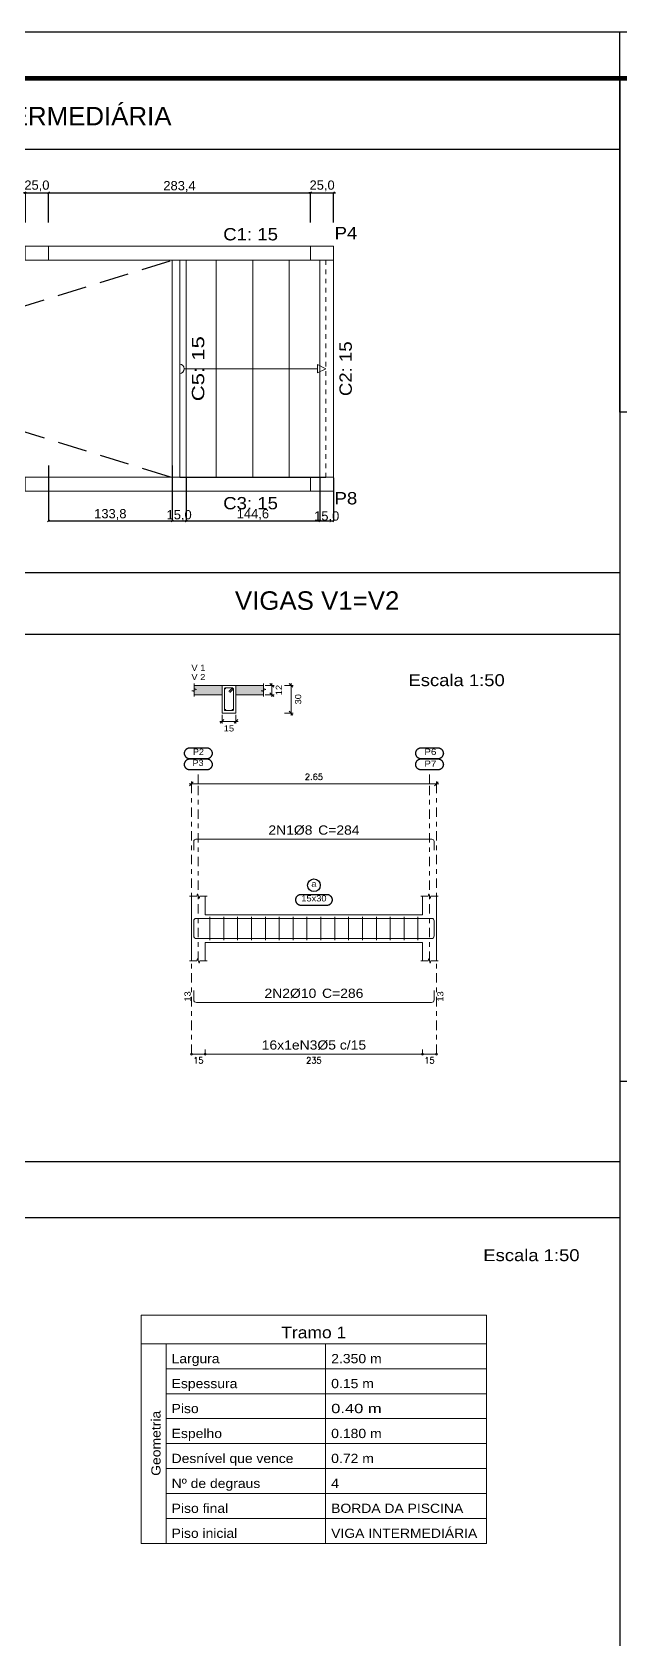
# Model space of a CAD drawing. Header units: centimetres. Extents: x 1386 to 1561, y 365 to 425.
# Drawn here: x 1529.46 to 1542.17, y 389.58 to 424.35 of the extents above; entities that cross this region are included whole.
import ezdxf
from ezdxf.enums import TextEntityAlignment as Align

# ---------------------------------------------------------------- set-up
doc = ezdxf.new("R2010")
doc.units = ezdxf.units.CM
for name, pattern in [('CYPE_PUNTO', [0.075, 0, -0.075]), ('CYPE_RAYAPUNTO', [0.4125, 0.2025, -0.105, 0, -0.105]), ('HIDDEN', [9.525, 6.35, -3.175])]:
    doc.linetypes.add(name, pattern=pattern)
for name, color, linetype, lineweight in [('ARM_LONGITUDINAL_Ø10', 33, 'Continuous', 9), ('ARM_LONGITUDINAL_Ø8', 32, 'Continuous', 9), ('ARM_TRANSVERSAL_Ø5', 120, 'Continuous', 9), ('CORTE_LINHAS_DA_TABELA_DE_DETALHE', 7, 'Continuous', 9), ('DT-Textos', 7, 'Continuous', 5), ('ELE_CONT_NOS', 122, 'Continuous', 9), ('ELE_CONT_VIG_CONCRETO', 2, 'Continuous', 9), ('ELE_COT_COMPRIMENTO_PROJETADO', 122, 'Continuous', 0), ('ELE_COT_COT_EST', 3, 'Continuous', 0), ('ELE_COT_COT_LIN_APOIOS', 2, 'CYPE_RAYAPUNTO', 0), ('ELE_REF_COT_LIN_AUX_COTA', 2, 'CYPE_RAYAPUNTO', 9), ('ESC_CONTORNO_DA_ESCADA', 3, 'Continuous', 0), ('ESC_DEGRAU', 2, 'Continuous', 0), ('ESC_LINHA_CENTRAL', 9, 'Continuous', 0), ('ESC_LINHAS_DA_TABELA', 6, 'Continuous', 0), ('MUR_CARAS_HORMIGON', 5, 'Continuous', 9), ('PILAR_BETAO', 2, 'Continuous', 9), ('SEC_CONT_LAJES_CORTE', 8, 'Continuous', 9), ('SEC_CONT_VIG_CONCRETO_CORTE', 2, 'Continuous', 9), ('SEC_COTAS_SEC_DIM_VIGA', 122, 'Continuous', 0)]:
    doc.layers.add(name, color=color, linetype=linetype, lineweight=lineweight)
for name, color, linetype in [('ARQ-FOLHA', 7, 'Continuous'), ('COTA CYPE', 31, 'Continuous'), ('LINHAS GERAIS.', 7, 'Continuous'), ('PDF_Text', 7, 'Continuous')]:
    doc.layers.add(name, color=color, linetype=linetype)
doc.styles.add('CYPETXT', font='romans__.ttf', dxfattribs={"height": 0.2})
doc.styles.add('PDF Arial', font='arial.ttf')
doc.styles.get("Standard").update_dxf_attribs({"font": 'arial.ttf'})
doc.dimstyles.new('Copy of 1-50', dxfattribs={"dimscale": 0.05, "dimtxt": 4, "dimasz": 0.8, "dimexe": 0.1, "dimexo": 0.2, "dimgap": 0.3, "dimtad": 1, "dimdec": 1, "dimlfac": 50, "dimzin": 1, "dimtxsty": 'Standard', "dimblk": 'OBLIQUE', "dimcen": 10, "dimdle": 0.1, "dimclrd": 7, "dimclre": 8, "dimclrt": 256, "dimadec": 0, "dimazin": 2, "dimtfac": 1, "dimtdec": 1, "dimtmove": 2, "dimatfit": 0, "dimldrblk": 'OBLIQUE', "dimfxl": 0, "dimlwd": -1, "dimlwe": -1, "dimarcsym": 0})

# ---------------------------------------------------------------- blocks, each defined once
blk = doc.blocks.new('FOLHA A1')
at = {"layer": 'ARQ-FOLHA'}
for p, q in [((841, 0), (0, 0)), ((656, -10), (656, 0))]:
    blk.add_line(p, q, dxfattribs=at)
at = {"layer": 'ARQ-FOLHA', "const_width": 1}
blk.add_lwpolyline([(25, -10), (25, -584), (831, -584), (831, -10), (25, -10)], dxfattribs=at)
blk = doc.blocks.new('_OBLIQUE')
at = {"color": 0, "linetype": 'ByBlock'}
blk.add_line((-0.5, -0.5), (0.5, 0.5), dxfattribs=at)
blk = doc.blocks.new('*D166')
at = {"layer": 'COTA CYPE', "color": 7}
for p, q in [((1529.31, 420.871), (1529.27, 420.871)), ((1529.31, 420.871), (1529.81, 420.871)), ((1529.81, 420.871), (1529.85, 420.871))]:
    blk.add_line(p, q, dxfattribs=at)
at = {"layer": 'COTA CYPE', "color": 8}
for p, q in [((1529.31, 420.228), (1529.31, 420.876)), ((1529.81, 420.228), (1529.81, 420.876))]:
    blk.add_line(p, q, dxfattribs=at)
at = {"layer": 'Defpoints', "color": 0}
for p in [(1529.81, 420.871), (1529.31, 420.218), (1529.81, 420.218)]:
    blk.add_point(p, dxfattribs=at)
at = {"layer": 'COTA CYPE', "color": 7, "xscale": 0.04000000000000001, "yscale": 0.04000000000000001, "zscale": 0.04000000000000001}
blk.add_blockref('_OBLIQUE', (1529.31, 420.871), dxfattribs=at)
at = {"layer": 'COTA CYPE', "color": 7, "xscale": 0.04000000000000001, "yscale": 0.04000000000000001, "zscale": 0.04000000000000001, "rotation": 180}
blk.add_blockref('_OBLIQUE', (1529.81, 420.871), dxfattribs=at)
at = {"layer": 'COTA CYPE', "insert": (1529.56, 421.018), "char_height": 0.2, "attachment_point": 5}
blk.add_mtext('25,0', dxfattribs=at)
blk = doc.blocks.new('*D167')
at = {"layer": 'COTA CYPE', "color": 7}
blk.add_line((1529.805, 420.871), (1535.483, 420.871), dxfattribs=at)
at = {"layer": 'COTA CYPE', "color": 8}
for p, q in [((1529.81, 420.228), (1529.81, 420.876)), ((1535.478, 420.228), (1535.478, 420.876))]:
    blk.add_line(p, q, dxfattribs=at)
at = {"layer": 'Defpoints', "color": 0}
for p in [(1535.478, 420.871), (1529.81, 420.218), (1535.478, 420.218)]:
    blk.add_point(p, dxfattribs=at)
at = {"layer": 'COTA CYPE', "color": 7, "xscale": 0.04000000000000001, "yscale": 0.04000000000000001, "zscale": 0.04000000000000001, "rotation": 180}
blk.add_blockref('_OBLIQUE', (1529.81, 420.871), dxfattribs=at)
at = {"layer": 'COTA CYPE', "color": 7, "xscale": 0.04000000000000001, "yscale": 0.04000000000000001, "zscale": 0.04000000000000001}
blk.add_blockref('_OBLIQUE', (1535.478, 420.871), dxfattribs=at)
at = {"layer": 'COTA CYPE', "insert": (1532.644, 421.006), "char_height": 0.2, "attachment_point": 5}
blk.add_mtext('283,4', dxfattribs=at)
blk = doc.blocks.new('*D168')
at = {"layer": 'COTA CYPE', "color": 7}
for p, q in [((1535.478, 420.871), (1535.438, 420.871)), ((1535.478, 420.871), (1535.978, 420.871)), ((1535.978, 420.871), (1536.018, 420.871))]:
    blk.add_line(p, q, dxfattribs=at)
at = {"layer": 'COTA CYPE', "color": 8}
for p, q in [((1535.478, 420.229), (1535.478, 420.876)), ((1535.978, 420.229), (1535.978, 420.876))]:
    blk.add_line(p, q, dxfattribs=at)
at = {"layer": 'Defpoints', "color": 0}
for p in [(1535.978, 420.871), (1535.478, 420.219), (1535.978, 420.219)]:
    blk.add_point(p, dxfattribs=at)
at = {"layer": 'COTA CYPE', "color": 7, "xscale": 0.04000000000000001, "yscale": 0.04000000000000001, "zscale": 0.04000000000000001}
blk.add_blockref('_OBLIQUE', (1535.478, 420.871), dxfattribs=at)
at = {"layer": 'COTA CYPE', "color": 7, "xscale": 0.04000000000000001, "yscale": 0.04000000000000001, "zscale": 0.04000000000000001, "rotation": 180}
blk.add_blockref('_OBLIQUE', (1535.978, 420.871), dxfattribs=at)
at = {"layer": 'COTA CYPE', "insert": (1535.728, 421.018), "char_height": 0.2, "attachment_point": 5}
blk.add_mtext('25,0', dxfattribs=at)
blk = doc.blocks.new('*D172')
at = {"layer": 'COTA CYPE', "color": 8}
for p, q in [((1529.81, 414.972), (1529.81, 413.768)), ((1532.486, 414.972), (1532.486, 413.768))]:
    blk.add_line(p, q, dxfattribs=at)
at = {"layer": 'COTA CYPE', "color": 7}
blk.add_line((1529.805, 413.773), (1532.491, 413.773), dxfattribs=at)
at = {"layer": 'Defpoints', "color": 0}
for p in [(1529.81, 414.982), (1532.486, 414.982), (1532.486, 413.773)]:
    blk.add_point(p, dxfattribs=at)
at = {"layer": 'COTA CYPE', "color": 7, "xscale": 0.04000000000000001, "yscale": 0.04000000000000001, "zscale": 0.04000000000000001, "rotation": 180}
blk.add_blockref('_OBLIQUE', (1529.81, 413.773), dxfattribs=at)
at = {"layer": 'COTA CYPE', "color": 7, "xscale": 0.04000000000000001, "yscale": 0.04000000000000001, "zscale": 0.04000000000000001}
blk.add_blockref('_OBLIQUE', (1532.486, 413.773), dxfattribs=at)
at = {"layer": 'COTA CYPE', "insert": (1531.148, 413.908), "char_height": 0.2, "attachment_point": 5}
blk.add_mtext('133,8', dxfattribs=at)
blk = doc.blocks.new('*D190')
at = {"layer": 'COTA CYPE', "color": 8}
for p, q in [((1532.486, 414.704), (1532.486, 413.768)), ((1532.786, 414.704), (1532.786, 413.768))]:
    blk.add_line(p, q, dxfattribs=at)
at = {"layer": 'COTA CYPE', "color": 7}
blk.add_line((1532.481, 413.773), (1532.791, 413.773), dxfattribs=at)
at = {"layer": 'Defpoints', "color": 0}
for p in [(1532.486, 414.714), (1532.786, 414.714), (1532.786, 413.773)]:
    blk.add_point(p, dxfattribs=at)
at = {"layer": 'COTA CYPE', "color": 7, "xscale": 0.04000000000000001, "yscale": 0.04000000000000001, "zscale": 0.04000000000000001, "rotation": 180}
blk.add_blockref('_OBLIQUE', (1532.486, 413.773), dxfattribs=at)
at = {"layer": 'COTA CYPE', "color": 7, "xscale": 0.04000000000000001, "yscale": 0.04000000000000001, "zscale": 0.04000000000000001}
blk.add_blockref('_OBLIQUE', (1532.786, 413.773), dxfattribs=at)
at = {"layer": 'COTA CYPE', "insert": (1532.636, 413.885), "char_height": 0.2, "attachment_point": 5}
blk.add_mtext('15,0', dxfattribs=at)
blk = doc.blocks.new('*D191')
at = {"layer": 'COTA CYPE', "color": 8}
for p, q in [((1532.786, 414.704), (1532.786, 413.768)), ((1535.677, 414.704), (1535.677, 413.768))]:
    blk.add_line(p, q, dxfattribs=at)
at = {"layer": 'COTA CYPE', "color": 7}
blk.add_line((1532.781, 413.773), (1535.682, 413.773), dxfattribs=at)
at = {"layer": 'Defpoints', "color": 0}
for p in [(1532.786, 414.714), (1535.677, 414.714), (1535.677, 413.773)]:
    blk.add_point(p, dxfattribs=at)
at = {"layer": 'COTA CYPE', "color": 7, "xscale": 0.04000000000000001, "yscale": 0.04000000000000001, "zscale": 0.04000000000000001, "rotation": 180}
blk.add_blockref('_OBLIQUE', (1532.786, 413.773), dxfattribs=at)
at = {"layer": 'COTA CYPE', "color": 7, "xscale": 0.04000000000000001, "yscale": 0.04000000000000001, "zscale": 0.04000000000000001}
blk.add_blockref('_OBLIQUE', (1535.677, 413.773), dxfattribs=at)
at = {"layer": 'COTA CYPE', "insert": (1534.231, 413.908), "char_height": 0.2, "attachment_point": 5}
blk.add_mtext('144,6', dxfattribs=at)
blk = doc.blocks.new('*D192')
at = {"layer": 'COTA CYPE', "color": 8}
for p, q in [((1535.677, 414.704), (1535.677, 413.768)), ((1535.977, 414.704), (1535.977, 413.768))]:
    blk.add_line(p, q, dxfattribs=at)
at = {"layer": 'COTA CYPE', "color": 7}
blk.add_line((1535.672, 413.773), (1535.982, 413.773), dxfattribs=at)
at = {"layer": 'Defpoints', "color": 0}
for p in [(1535.677, 414.714), (1535.977, 414.714), (1535.977, 413.773)]:
    blk.add_point(p, dxfattribs=at)
at = {"layer": 'COTA CYPE', "color": 7, "xscale": 0.04000000000000001, "yscale": 0.04000000000000001, "zscale": 0.04000000000000001, "rotation": 180}
blk.add_blockref('_OBLIQUE', (1535.677, 413.773), dxfattribs=at)
at = {"layer": 'COTA CYPE', "color": 7, "xscale": 0.04000000000000001, "yscale": 0.04000000000000001, "zscale": 0.04000000000000001}
blk.add_blockref('_OBLIQUE', (1535.977, 413.773), dxfattribs=at)
at = {"layer": 'COTA CYPE', "insert": (1535.827, 413.858), "char_height": 0.2, "attachment_point": 5}
blk.add_mtext('15,0', dxfattribs=at)

msp = doc.modelspace()

# ---------------------------------------------------------------- hatches: boundary and pattern name
at = {"layer": 'SEC_CONT_LAJES_CORTE'}
for points in [[(1532.9634, 410.2096), (1533.5634, 410.2096), (1533.5634, 410.0096), (1532.9634, 410.0096)], [(1534.4634, 410.2096), (1533.8634, 410.2096), (1533.8634, 410.0096), (1534.4634, 410.0096)]]:
    msp.add_hatch(color=254, dxfattribs=at).paths.add_polyline_path(points)

# ---------------------------------------------------------------- linework, layer by layer
for p, q in [((1542.167, 423.3468), (1542.167, 365.9468)), ((1479.067, 421.8176), (1542.167, 421.8176)), ((1501.9057, 412.6533), (1542.167, 412.6533)), ((1542.167, 411.3141), (1479.1196, 411.3141)), ((1542.167, 401.6463), (1559.667, 401.6463)), ((1503.5152, 399.9102), (1542.167, 399.9102)), ((1479.1196, 398.6933), (1542.167, 398.6933))]:
    msp.add_line(p, q)
for points in [[(1542.167, 423.3468), (1546.6754, 423.3468), (1546.6754, 416.1264), (1542.167, 416.1264)], [(1533.2303, 408.8603), (1533.2383, 408.86), (1533.2463, 408.8592), (1533.2542, 408.8579), (1533.262, 408.856), (1533.2697, 408.8537), (1533.2772, 408.8508), (1533.2845, 408.8474), (1533.2915, 408.8436), (1533.2982, 408.8392), (1533.3047, 408.8345), (1533.3108, 408.8293), (1533.3166, 408.8237), (1533.322, 408.8178), (1533.3269, 408.8115), (1533.3315, 408.8049), (1533.3356, 408.798), (1533.3392, 408.7908), (1533.3423, 408.7834), (1533.3449, 408.7759), (1533.3471, 408.7681), (1533.3487, 408.7603), (1533.3497, 408.7523), (1533.3503, 408.7443), (1533.3503, 408.7363), (1533.3497, 408.7283), (1533.3487, 408.7203), (1533.3471, 408.7125), (1533.3449, 408.7048), (1533.3423, 408.6972), (1533.3392, 408.6898), (1533.3356, 408.6826), (1533.3315, 408.6757), (1533.3269, 408.6691), (1533.322, 408.6628), (1533.3166, 408.6569), (1533.3108, 408.6513), (1533.3047, 408.6461), (1533.2982, 408.6414), (1533.2915, 408.6371), (1533.2845, 408.6332), (1533.2772, 408.6298), (1533.2697, 408.6269), (1533.262, 408.6246), (1533.2542, 408.6227), (1533.2463, 408.6214), (1533.2383, 408.6206), (1533.2303, 408.6203), (1532.8723, 408.6203), (1532.8643, 408.6206), (1532.8563, 408.6214), (1532.8484, 408.6227), (1532.8406, 408.6246), (1532.833, 408.6269), (1532.8255, 408.6298), (1532.8182, 408.6332), (1532.8112, 408.6371), (1532.8044, 408.6414), (1532.798, 408.6461), (1532.7918, 408.6513), (1532.7861, 408.6569), (1532.7807, 408.6628), (1532.7757, 408.6691), (1532.7712, 408.6757), (1532.7671, 408.6826), (1532.7635, 408.6898), (1532.7603, 408.6972), (1532.7577, 408.7048), (1532.7556, 408.7125), (1532.754, 408.7203), (1532.7529, 408.7283), (1532.7524, 408.7363), (1532.7524, 408.7443), (1532.7529, 408.7523), (1532.754, 408.7603), (1532.7556, 408.7681), (1532.7577, 408.7759), (1532.7603, 408.7834), (1532.7635, 408.7908), (1532.7671, 408.798), (1532.7712, 408.8049), (1532.7757, 408.8115), (1532.7807, 408.8178), (1532.7861, 408.8237), (1532.7918, 408.8293), (1532.798, 408.8345), (1532.8044, 408.8392), (1532.8112, 408.8436), (1532.8182, 408.8474), (1532.8255, 408.8508), (1532.833, 408.8537), (1532.8406, 408.856), (1532.8484, 408.8579), (1532.8563, 408.8592), (1532.8643, 408.86), (1532.8723, 408.8603), (1533.2303, 408.8603)], [(1533.2303, 408.6203), (1533.2383, 408.62), (1533.2463, 408.6192), (1533.2542, 408.6179), (1533.262, 408.616), (1533.2697, 408.6137), (1533.2772, 408.6108), (1533.2845, 408.6074), (1533.2915, 408.6036), (1533.2982, 408.5992), (1533.3047, 408.5945), (1533.3108, 408.5893), (1533.3166, 408.5837), (1533.322, 408.5778), (1533.3269, 408.5715), (1533.3315, 408.5649), (1533.3356, 408.558), (1533.3392, 408.5508), (1533.3423, 408.5434), (1533.3449, 408.5359), (1533.3471, 408.5281), (1533.3487, 408.5203), (1533.3497, 408.5123), (1533.3503, 408.5043), (1533.3503, 408.4963), (1533.3497, 408.4883), (1533.3487, 408.4803), (1533.3471, 408.4725), (1533.3449, 408.4648), (1533.3423, 408.4572), (1533.3392, 408.4498), (1533.3356, 408.4426), (1533.3315, 408.4357), (1533.3269, 408.4291), (1533.322, 408.4228), (1533.3166, 408.4169), (1533.3108, 408.4113), (1533.3047, 408.4061), (1533.2982, 408.4014), (1533.2915, 408.3971), (1533.2845, 408.3932), (1533.2772, 408.3898), (1533.2697, 408.3869), (1533.262, 408.3846), (1533.2542, 408.3827), (1533.2463, 408.3814), (1533.2383, 408.3806), (1533.2303, 408.3803), (1532.8723, 408.3803), (1532.8643, 408.3806), (1532.8563, 408.3814), (1532.8484, 408.3827), (1532.8406, 408.3846), (1532.833, 408.3869), (1532.8255, 408.3898), (1532.8182, 408.3932), (1532.8112, 408.3971), (1532.8044, 408.4014), (1532.798, 408.4061), (1532.7918, 408.4113), (1532.7861, 408.4169), (1532.7807, 408.4228), (1532.7757, 408.4291), (1532.7712, 408.4357), (1532.7671, 408.4426), (1532.7635, 408.4498), (1532.7603, 408.4572), (1532.7577, 408.4648), (1532.7556, 408.4725), (1532.754, 408.4803), (1532.7529, 408.4883), (1532.7524, 408.4963), (1532.7524, 408.5043), (1532.7529, 408.5123), (1532.754, 408.5203), (1532.7556, 408.5281), (1532.7577, 408.5359), (1532.7603, 408.5434), (1532.7635, 408.5508), (1532.7671, 408.558), (1532.7712, 408.5649), (1532.7757, 408.5715), (1532.7807, 408.5778), (1532.7861, 408.5837), (1532.7918, 408.5893), (1532.798, 408.5945), (1532.8044, 408.5992), (1532.8112, 408.6036), (1532.8182, 408.6074), (1532.8255, 408.6108), (1532.833, 408.6137), (1532.8406, 408.616), (1532.8484, 408.6179), (1532.8563, 408.6192), (1532.8643, 408.62), (1532.8723, 408.6203), (1533.2303, 408.6203)], [(1538.2298, 408.8603), (1538.2378, 408.86), (1538.2458, 408.8592), (1538.2537, 408.8579), (1538.2615, 408.856), (1538.2692, 408.8537), (1538.2767, 408.8508), (1538.2839, 408.8474), (1538.291, 408.8436), (1538.2977, 408.8392), (1538.3042, 408.8345), (1538.3103, 408.8293), (1538.3161, 408.8237), (1538.3215, 408.8178), (1538.3264, 408.8115), (1538.331, 408.8049), (1538.3351, 408.798), (1538.3387, 408.7908), (1538.3418, 408.7834), (1538.3444, 408.7759), (1538.3466, 408.7681), (1538.3482, 408.7603), (1538.3492, 408.7523), (1538.3498, 408.7443), (1538.3498, 408.7363), (1538.3492, 408.7283), (1538.3482, 408.7203), (1538.3466, 408.7125), (1538.3444, 408.7048), (1538.3418, 408.6972), (1538.3387, 408.6898), (1538.3351, 408.6826), (1538.331, 408.6757), (1538.3264, 408.6691), (1538.3215, 408.6628), (1538.3161, 408.6569), (1538.3103, 408.6513), (1538.3042, 408.6461), (1538.2977, 408.6414), (1538.291, 408.6371), (1538.2839, 408.6332), (1538.2767, 408.6298), (1538.2692, 408.6269), (1538.2615, 408.6246), (1538.2537, 408.6227), (1538.2458, 408.6214), (1538.2378, 408.6206), (1538.2298, 408.6203), (1537.8718, 408.6203), (1537.8638, 408.6206), (1537.8558, 408.6214), (1537.8479, 408.6227), (1537.8401, 408.6246), (1537.8325, 408.6269), (1537.825, 408.6298), (1537.8177, 408.6332), (1537.8107, 408.6371), (1537.8039, 408.6414), (1537.7975, 408.6461), (1537.7913, 408.6513), (1537.7856, 408.6569), (1537.7802, 408.6628), (1537.7752, 408.6691), (1537.7707, 408.6757), (1537.7666, 408.6826), (1537.763, 408.6898), (1537.7598, 408.6972), (1537.7572, 408.7048), (1537.7551, 408.7125), (1537.7535, 408.7203), (1537.7524, 408.7283), (1537.7519, 408.7363), (1537.7519, 408.7443), (1537.7524, 408.7523), (1537.7535, 408.7603), (1537.7551, 408.7681), (1537.7572, 408.7759), (1537.7598, 408.7834), (1537.763, 408.7908), (1537.7666, 408.798), (1537.7707, 408.8049), (1537.7752, 408.8115), (1537.7802, 408.8178), (1537.7856, 408.8237), (1537.7913, 408.8293), (1537.7975, 408.8345), (1537.8039, 408.8392), (1537.8107, 408.8436), (1537.8177, 408.8474), (1537.825, 408.8508), (1537.8325, 408.8537), (1537.8401, 408.856), (1537.8479, 408.8579), (1537.8558, 408.8592), (1537.8638, 408.86), (1537.8718, 408.8603), (1538.2298, 408.8603)], [(1538.2298, 408.6203), (1538.2378, 408.62), (1538.2458, 408.6192), (1538.2537, 408.6179), (1538.2615, 408.616), (1538.2692, 408.6137), (1538.2767, 408.6108), (1538.2839, 408.6074), (1538.291, 408.6036), (1538.2977, 408.5992), (1538.3042, 408.5945), (1538.3103, 408.5893), (1538.3161, 408.5837), (1538.3215, 408.5778), (1538.3264, 408.5715), (1538.331, 408.5649), (1538.3351, 408.558), (1538.3387, 408.5508), (1538.3418, 408.5434), (1538.3444, 408.5359), (1538.3466, 408.5281), (1538.3482, 408.5203), (1538.3492, 408.5123), (1538.3498, 408.5043), (1538.3498, 408.4963), (1538.3492, 408.4883), (1538.3482, 408.4803), (1538.3466, 408.4725), (1538.3444, 408.4648), (1538.3418, 408.4572), (1538.3387, 408.4498), (1538.3351, 408.4426), (1538.331, 408.4357), (1538.3264, 408.4291), (1538.3215, 408.4228), (1538.3161, 408.4169), (1538.3103, 408.4113), (1538.3042, 408.4061), (1538.2977, 408.4014), (1538.291, 408.3971), (1538.2839, 408.3932), (1538.2767, 408.3898), (1538.2692, 408.3869), (1538.2615, 408.3846), (1538.2537, 408.3827), (1538.2458, 408.3814), (1538.2378, 408.3806), (1538.2298, 408.3803), (1537.8718, 408.3803), (1537.8638, 408.3806), (1537.8558, 408.3814), (1537.8479, 408.3827), (1537.8401, 408.3846), (1537.8325, 408.3869), (1537.825, 408.3898), (1537.8177, 408.3932), (1537.8107, 408.3971), (1537.8039, 408.4014), (1537.7975, 408.4061), (1537.7913, 408.4113), (1537.7856, 408.4169), (1537.7802, 408.4228), (1537.7752, 408.4291), (1537.7707, 408.4357), (1537.7666, 408.4426), (1537.763, 408.4498), (1537.7598, 408.4572), (1537.7572, 408.4648), (1537.7551, 408.4725), (1537.7535, 408.4803), (1537.7524, 408.4883), (1537.7519, 408.4963), (1537.7519, 408.5043), (1537.7524, 408.5123), (1537.7535, 408.5203), (1537.7551, 408.5281), (1537.7572, 408.5359), (1537.7598, 408.5434), (1537.763, 408.5508), (1537.7666, 408.558), (1537.7707, 408.5649), (1537.7752, 408.5715), (1537.7802, 408.5778), (1537.7856, 408.5837), (1537.7913, 408.5893), (1537.7975, 408.5945), (1537.8039, 408.5992), (1537.8107, 408.6036), (1537.8177, 408.6074), (1537.825, 408.6108), (1537.8325, 408.6137), (1537.8401, 408.616), (1537.8479, 408.6179), (1537.8558, 408.6192), (1537.8638, 408.62), (1537.8718, 408.6203), (1538.2298, 408.6203)], [(1535.8241, 405.6885), (1535.8321, 405.6882), (1535.8401, 405.6874), (1535.848, 405.6861), (1535.8558, 405.6842), (1535.8634, 405.6818), (1535.8709, 405.6789), (1535.8782, 405.6756), (1535.8852, 405.6717), (1535.892, 405.6674), (1535.8984, 405.6626), (1535.9046, 405.6575), (1535.9103, 405.6519), (1535.9157, 405.6459), (1535.9207, 405.6396), (1535.9252, 405.633), (1535.9293, 405.6261), (1535.9329, 405.619), (1535.9361, 405.6116), (1535.9387, 405.604), (1535.9408, 405.5963), (1535.9424, 405.5884), (1535.9435, 405.5805), (1535.944, 405.5725), (1535.944, 405.5645), (1535.9435, 405.5565), (1535.9424, 405.5485), (1535.9408, 405.5406), (1535.9387, 405.5329), (1535.9361, 405.5253), (1535.9329, 405.518), (1535.9293, 405.5108), (1535.9252, 405.5039), (1535.9207, 405.4973), (1535.9157, 405.491), (1535.9103, 405.485), (1535.9046, 405.4795), (1535.8984, 405.4743), (1535.892, 405.4695), (1535.8852, 405.4652), (1535.8782, 405.4614), (1535.8709, 405.458), (1535.8634, 405.4551), (1535.8558, 405.4527), (1535.848, 405.4509), (1535.8401, 405.4495), (1535.8321, 405.4487), (1535.8241, 405.4485), (1535.2781, 405.4485), (1535.2701, 405.4487), (1535.2621, 405.4495), (1535.2542, 405.4509), (1535.2464, 405.4527), (1535.2387, 405.4551), (1535.2312, 405.458), (1535.224, 405.4614), (1535.2169, 405.4652), (1535.2102, 405.4695), (1535.2037, 405.4743), (1535.1976, 405.4795), (1535.1918, 405.485), (1535.1864, 405.491), (1535.1815, 405.4973), (1535.1769, 405.5039), (1535.1728, 405.5108), (1535.1692, 405.518), (1535.1661, 405.5253), (1535.1635, 405.5329), (1535.1613, 405.5406), (1535.1597, 405.5485), (1535.1587, 405.5565), (1535.1581, 405.5645), (1535.1581, 405.5725), (1535.1587, 405.5805), (1535.1597, 405.5884), (1535.1613, 405.5963), (1535.1635, 405.604), (1535.1661, 405.6116), (1535.1692, 405.619), (1535.1728, 405.6261), (1535.1769, 405.633), (1535.1815, 405.6396), (1535.1864, 405.6459), (1535.1918, 405.6519), (1535.1976, 405.6575), (1535.2037, 405.6626), (1535.2102, 405.6674), (1535.2169, 405.6717), (1535.224, 405.6756), (1535.2312, 405.6789), (1535.2387, 405.6818), (1535.2464, 405.6842), (1535.2542, 405.6861), (1535.2621, 405.6874), (1535.2701, 405.6882), (1535.2781, 405.6885), (1535.8241, 405.6885)]]:
    msp.add_lwpolyline(points, close=True)
msp.add_circle((1535.5511, 405.886), 0.1375)
at = {"layer": 'ARM_LONGITUDINAL_Ø10'}
for points in [[(1538.1513, 404.9905), (1538.1513, 404.7905), (1538.1468, 404.7675), (1538.1338, 404.748), (1538.1143, 404.735), (1538.0913, 404.7305), (1533.0113, 404.7305), (1532.9884, 404.735), (1532.9689, 404.748), (1532.9559, 404.7675), (1532.9513, 404.7905), (1532.9513, 404.9905)], [(1538.1513, 403.6085), (1538.1513, 403.4085), (1538.1468, 403.3855), (1538.1338, 403.366), (1538.1143, 403.353), (1538.0913, 403.3485), (1533.0113, 403.3485), (1532.9884, 403.353), (1532.9689, 403.366), (1532.9559, 403.3855), (1532.9513, 403.4085), (1532.9513, 403.6085)]]:
    msp.add_lwpolyline(points, dxfattribs=at)
for centre in [(1533.6334, 409.6796), (1533.7934, 409.6796)]:
    msp.add_circle(centre, 0.01, dxfattribs=at)
at = {"layer": 'ARM_LONGITUDINAL_Ø8'}
for points in [[(1538.1513, 406.6437), (1538.1513, 406.8323), (1538.1477, 406.8507), (1538.1373, 406.8662), (1538.1217, 406.8767), (1538.1033, 406.8803), (1532.9993, 406.8803), (1532.981, 406.8767), (1532.9654, 406.8662), (1532.955, 406.8507), (1532.9513, 406.8323), (1532.9513, 406.6433)], [(1538.1513, 404.9298), (1538.1513, 405.1185), (1538.1477, 405.1368), (1538.1373, 405.1524), (1538.1217, 405.1628), (1538.1033, 405.1665), (1532.9993, 405.1665), (1532.981, 405.1628), (1532.9654, 405.1524), (1532.955, 405.1368), (1532.9513, 405.1185), (1532.9513, 404.9295)]]:
    msp.add_lwpolyline(points, dxfattribs=at)
for centre in [(1533.6314, 410.1416), (1533.7954, 410.1416)]:
    msp.add_circle(centre, 0.008, dxfattribs=at)
at = {"layer": 'ARM_TRANSVERSAL_Ø5'}
for p, q in [((1533.3011, 405.1985), (1533.3011, 404.6985)), ((1533.6011, 405.1985), (1533.6011, 404.6985)), ((1533.9011, 405.1985), (1533.9011, 404.6985)), ((1534.2011, 405.1985), (1534.2011, 404.6985)), ((1534.5011, 405.1985), (1534.5011, 404.6985)), ((1534.8011, 405.1985), (1534.8011, 404.6985)), ((1535.1011, 405.1985), (1535.1011, 404.6985)), ((1535.4011, 405.1985), (1535.4011, 404.6985)), ((1535.7011, 405.1985), (1535.7011, 404.6985)), ((1536.0011, 405.1985), (1536.0011, 404.6985)), ((1536.3011, 405.1985), (1536.3011, 404.6985)), ((1536.6011, 405.1985), (1536.6011, 404.6985)), ((1536.9011, 405.1985), (1536.9011, 404.6985)), ((1537.2011, 405.1985), (1537.2011, 404.6985)), ((1537.5011, 405.1985), (1537.5011, 404.6985)), ((1537.8011, 405.1985), (1537.8011, 404.6985))]:
    msp.add_line(p, q, dxfattribs=at)
msp.add_lwpolyline([(1533.7333, 410.0583), (1533.804, 410.129), (1533.8059, 410.1313), (1533.8073, 410.1339), (1533.8081, 410.1367), (1533.8084, 410.1396), (1533.8081, 410.1426), (1533.8073, 410.1454), (1533.8059, 410.148), (1533.804, 410.1502), (1533.8017, 410.1521), (1533.7991, 410.1535), (1533.7963, 410.1544), (1533.7934, 410.1546), (1533.6334, 410.1546), (1533.6277, 410.1535), (1533.6228, 410.1502), (1533.6195, 410.1454), (1533.6184, 410.1396), (1533.6184, 409.6796), (1533.6195, 409.6739), (1533.6228, 409.669), (1533.6277, 409.6658), (1533.6334, 409.6646), (1533.7934, 409.6646), (1533.7991, 409.6658), (1533.804, 409.669), (1533.8073, 409.6739), (1533.8084, 409.6796), (1533.8084, 410.1396), (1533.8081, 410.1426), (1533.8073, 410.1454), (1533.8059, 410.148), (1533.804, 410.1502), (1533.8017, 410.1521), (1533.7991, 410.1535), (1533.7963, 410.1544), (1533.7934, 410.1546), (1533.7911, 410.1545), (1533.7888, 410.1539), (1533.7866, 410.153), (1533.7846, 410.1518), (1533.7828, 410.1502), (1533.7121, 410.0795)], dxfattribs=at)
at = {"layer": 'CORTE_LINHAS_DA_TABELA_DE_DETALHE'}
msp.add_line((1479.1196, 398.6933), (1542.167, 398.6933), dxfattribs=at)
at = {"layer": 'ELE_CONT_NOS'}
for p, q in [((1532.9013, 405.2485), (1532.9013, 405.6485)), ((1533.2013, 405.2485), (1533.2013, 405.6485)), ((1537.9008, 405.2485), (1537.9008, 405.6485)), ((1538.2008, 405.2485), (1538.2008, 405.6485)), ((1532.9013, 404.6485), (1532.9013, 404.2485)), ((1533.2013, 404.6485), (1533.2013, 404.2485)), ((1537.9008, 404.6485), (1537.9008, 404.2485)), ((1538.2008, 404.6485), (1538.2008, 404.2485))]:
    msp.add_line(p, q, dxfattribs=at)
for points in [[(1532.8613, 405.6485), (1533.0213, 405.6485), (1533.0363, 405.6985), (1533.0663, 405.5985), (1533.0813, 405.6485), (1533.2413, 405.6485)], [(1537.8608, 405.6485), (1538.0208, 405.6485), (1538.0358, 405.6985), (1538.0658, 405.5985), (1538.0808, 405.6485), (1538.2408, 405.6485)], [(1532.9013, 405.2485), (1532.9013, 404.6485)], [(1538.2008, 405.2485), (1538.2013, 405.2485), (1538.2013, 404.6485), (1538.2008, 404.6485)], [(1532.8613, 404.2485), (1533.0213, 404.2485), (1533.0363, 404.2985), (1533.0663, 404.1985), (1533.0813, 404.2485), (1533.2413, 404.2485)], [(1537.8608, 404.2485), (1538.0208, 404.2485), (1538.0358, 404.2985), (1538.0658, 404.1985), (1538.0808, 404.2485), (1538.2408, 404.2485)]]:
    msp.add_lwpolyline(points, dxfattribs=at)
at = {"layer": 'ELE_CONT_VIG_CONCRETO'}
for p, q in [((1533.2013, 405.2485), (1537.9008, 405.2485)), ((1533.2013, 404.6485), (1537.9008, 404.6485))]:
    msp.add_line(p, q, dxfattribs=at)
at = {"layer": 'ELE_COT_COMPRIMENTO_PROJETADO'}
for p, q in [((1532.9013, 408.0803), (1532.8533, 408.0803)), ((1532.9413, 408.1203), (1532.8613, 408.0403)), ((1532.9013, 407.9363), (1532.9013, 408.1283)), ((1538.2013, 408.0803), (1532.9013, 408.0803)), ((1538.2413, 408.1203), (1538.1613, 408.0403)), ((1538.2013, 407.9363), (1538.2013, 408.1283)), ((1538.2493, 408.0803), (1538.2013, 408.0803))]:
    msp.add_line(p, q, dxfattribs=at)
at = {"layer": 'ELE_COT_COT_EST'}
for p, q in [((1532.9013, 402.2285), (1532.9013, 402.3285)), ((1533.2013, 402.2285), (1533.2013, 402.3285)), ((1537.9008, 402.2285), (1537.9008, 402.3285))]:
    msp.add_line(p, q, dxfattribs=at)
for points in [[(1532.9013, 402.2285), (1533.2013, 402.2285), (1533.2013, 402.3285)], [(1533.2013, 402.2285), (1537.9008, 402.2285), (1537.9008, 402.3285)], [(1537.9008, 402.2285), (1538.2008, 402.2285), (1538.2008, 402.3285)]]:
    msp.add_lwpolyline(points, dxfattribs=at)
for centre in [(1532.9013, 402.2285), (1533.2013, 402.2285), (1533.2013, 402.2285), (1537.9008, 402.2285), (1537.9008, 402.2285), (1538.2008, 402.2285)]:
    msp.add_circle(centre, 0.02, dxfattribs=at)
at = {"layer": 'ELE_COT_COT_LIN_APOIOS'}
for p, q in [((1532.9013, 408.0803), (1532.9013, 402.2285)), ((1538.2013, 408.0803), (1538.2013, 402.2285))]:
    msp.add_line(p, q, dxfattribs=at)
at = {"layer": 'ELE_REF_COT_LIN_AUX_COTA'}
for p, q in [((1533.0513, 408.0803), (1533.0513, 408.3803)), ((1538.0508, 408.0803), (1538.0508, 408.3803)), ((1533.0513, 404.2485), (1533.0513, 408.0803)), ((1538.0508, 404.2485), (1538.0508, 408.0803))]:
    msp.add_line(p, q, dxfattribs=at)
at = {"layer": 'ESC_CONTORNO_DA_ESCADA'}
for p, q in [((1532.6477, 419.4122), (1535.8077, 419.4122)), ((1532.6477, 414.7112), (1535.8077, 414.7112))]:
    msp.add_line(p, q, dxfattribs=at)
at = {"layer": 'ESC_DEGRAU'}
for p, q in [((1532.6477, 414.7112), (1532.6477, 419.4122)), ((1533.4377, 414.7112), (1533.4377, 419.4122)), ((1534.2277, 414.7112), (1534.2277, 419.4122)), ((1535.0177, 414.7112), (1535.0177, 419.4122))]:
    msp.add_line(p, q, dxfattribs=at)
at = {"layer": 'ESC_DEGRAU', "linetype": 'CYPE_PUNTO'}
msp.add_line((1535.8077, 414.7112), (1535.8077, 419.4122), dxfattribs=at)
at = {"layer": 'ESC_LINHA_CENTRAL'}
msp.add_line((1532.7477, 417.0617), (1535.6277, 417.0617), dxfattribs=at)
msp.add_lwpolyline([(1535.6277, 417.1517), (1535.8077, 417.0617), (1535.6277, 416.9717), (1535.6277, 417.1517)], close=True, dxfattribs=at)
msp.add_arc((1532.6477, 417.0617), 0.1, 270, 90, dxfattribs=at)
at = {"layer": 'ESC_LINHAS_DA_TABELA'}
for p, q in [((1531.8142, 396.5825), (1539.2842, 396.5825)), ((1531.8142, 396.5825), (1531.8142, 391.6425)), ((1539.2842, 396.5825), (1539.2842, 391.6425)), ((1531.8142, 395.9625), (1539.2842, 395.9625)), ((1532.3542, 395.9625), (1532.3542, 391.6425)), ((1535.8042, 395.9625), (1535.8042, 391.6425)), ((1532.3542, 395.4225), (1539.2842, 395.4225)), ((1532.3542, 394.8825), (1539.2842, 394.8825)), ((1532.3542, 394.3425), (1539.2842, 394.3425)), ((1532.3542, 393.8025), (1539.2842, 393.8025)), ((1532.3542, 393.2625), (1539.2842, 393.2625)), ((1532.3542, 392.7225), (1539.2842, 392.7225)), ((1532.3542, 392.1825), (1539.2842, 392.1825)), ((1531.8142, 391.6425), (1539.2842, 391.6425))]:
    msp.add_line(p, q, dxfattribs=at)
at = {"layer": 'ESC_LINHAS_DA_TABELA', "color": 254}
msp.add_lwpolyline([(1531.8142, 396.5825), (1539.2842, 396.5825), (1539.2842, 395.9625), (1531.8142, 395.9625)], close=True, dxfattribs=at)
at = {"layer": 'ESC_LINHAS_DA_TABELA', "color": 7}
msp.add_lwpolyline([(1531.8142, 395.9625), (1532.3542, 395.9625), (1532.3542, 391.6425), (1531.8142, 391.6425)], close=True, dxfattribs=at)
at = {"layer": 'LINHAS GERAIS.', "color": 9, "linetype": 'HIDDEN', "ltscale": 0.1}
for p, q in [((1517.2777, 419.4132), (1532.4857, 414.7137)), ((1517.2777, 414.7132), (1532.4857, 419.4122))]:
    msp.add_line(p, q, dxfattribs=at)
at = {"layer": 'MUR_CARAS_HORMIGON'}
for p, q in [((1523.3937, 419.7132), (1529.5597, 419.7132)), ((1529.5597, 419.7132), (1535.4777, 419.7132)), ((1529.8097, 419.4132), (1535.4777, 419.4132)), ((1532.4857, 414.7136), (1532.4857, 419.4132)), ((1532.7857, 414.7137), (1532.7857, 419.4132)), ((1535.6768, 414.7137), (1535.6776, 419.4132)), ((1535.9768, 414.7137), (1535.9776, 419.4132)), ((1523.3937, 414.7134), (1529.5597, 414.7136)), ((1529.5597, 414.7136), (1535.4768, 414.7137)), ((1529.8097, 414.4136), (1535.4768, 414.4137))]:
    msp.add_line(p, q, dxfattribs=at)
at = {"layer": 'PILAR_BETAO'}
for points in [[(1529.3097, 419.4127), (1529.8097, 419.4127), (1529.8097, 419.7127), (1529.3097, 419.7127), (1529.3097, 419.4127)], [(1535.4777, 419.4132), (1535.9777, 419.4132), (1535.9777, 419.7132), (1535.4777, 419.7132), (1535.4777, 419.4132)], [(1529.3097, 414.4132), (1529.8097, 414.4132), (1529.8097, 414.7132), (1529.3097, 414.7132), (1529.3097, 414.4132)], [(1535.4768, 414.4137), (1535.9768, 414.4137), (1535.9768, 414.7137), (1535.4768, 414.7137), (1535.4768, 414.4137)]]:
    msp.add_lwpolyline(points, close=True, dxfattribs=at)
at = {"layer": 'SEC_CONT_LAJES_CORTE'}
for points in [[(1532.9634, 410.2496), (1532.9634, 410.1396), (1533.0134, 410.1246), (1532.9134, 410.0946), (1532.9634, 410.0796), (1532.9634, 409.9696)], [(1532.9634, 410.2096), (1533.5634, 410.2096), (1533.5634, 410.0096), (1532.9634, 410.0096)], [(1534.4634, 410.2096), (1533.8634, 410.2096), (1533.8634, 410.0096), (1534.4634, 410.0096)], [(1534.4634, 410.2496), (1534.4634, 410.1396), (1534.5134, 410.1246), (1534.4134, 410.0946), (1534.4634, 410.0796), (1534.4634, 409.9696)]]:
    msp.add_lwpolyline(points, dxfattribs=at)
at = {"layer": 'SEC_CONT_LAJES_CORTE', "color": 254}
for points in [[(1532.9634, 410.2096), (1533.5634, 410.2096), (1533.5634, 410.0096), (1532.9634, 410.0096)], [(1534.4634, 410.2096), (1533.8634, 410.2096), (1533.8634, 410.0096), (1534.4634, 410.0096)]]:
    msp.add_lwpolyline(points, close=True, dxfattribs=at)
at = {"layer": 'SEC_CONT_VIG_CONCRETO_CORTE'}
msp.add_lwpolyline([(1533.8634, 410.2096), (1533.5634, 410.2096), (1533.5634, 409.6096), (1533.8634, 409.6096), (1533.8634, 410.2096)], close=True, dxfattribs=at)
at = {"layer": 'SEC_COTAS_SEC_DIM_VIGA'}
for p, q in [((1534.4967, 410.2096), (1534.6887, 410.2096)), ((1534.4967, 410.0096), (1534.6887, 410.0096)), ((1534.6807, 410.1696), (1534.6007, 410.2496)), ((1534.6807, 409.9696), (1534.6007, 410.0496)), ((1534.6407, 410.2096), (1534.6407, 410.2576)), ((1534.6407, 410.0096), (1534.6407, 410.2096)), ((1534.6407, 409.9616), (1534.6407, 410.0096)), ((1534.9127, 410.2096), (1535.1047, 410.2096)), ((1535.0967, 410.1696), (1535.0167, 410.2496)), ((1535.0567, 410.2096), (1535.0567, 410.2576)), ((1535.0567, 409.6096), (1535.0567, 410.2096)), ((1534.9127, 409.6096), (1535.1047, 409.6096)), ((1535.0967, 409.5696), (1535.0167, 409.6496)), ((1535.0567, 409.5616), (1535.0567, 409.6096)), ((1533.5154, 409.4323), (1533.5634, 409.4323)), ((1533.5234, 409.3923), (1533.6034, 409.4723)), ((1533.5634, 409.5763), (1533.5634, 409.3843)), ((1533.5634, 409.4323), (1533.8634, 409.4323)), ((1533.8234, 409.3923), (1533.9034, 409.4723)), ((1533.8634, 409.5763), (1533.8634, 409.3843)), ((1533.8634, 409.4323), (1533.9114, 409.4323))]:
    msp.add_line(p, q, dxfattribs=at)

# ---------------------------------------------------------------- block references
at = {"layer": 'ARQ-FOLHA', "xscale": 0.1, "yscale": 0.1, "zscale": 0.1}
msp.add_blockref('FOLHA A1', (1476.567, 424.3468), dxfattribs=at)

# ---------------------------------------------------------------- texts
at = {"layer": 'COTA CYPE', "style": 'CYPETXT'}
for s, width, p, p2 in [('2.65', 0.869207, (1535.3553, 408.1656), (1535.7473, 408.1656)), ('15', 0.872087, (1532.9393, 402.0285), (1533.1633, 402.0285)), ('235', 0.872087, (1535.3831, 402.0285), (1535.7191, 402.0285)), ('15', 0.872087, (1537.9388, 402.0285), (1538.1628, 402.0285))]:
    msp.add_text(s, height=0.13333, dxfattribs=dict(at, width=width)).set_placement(p, p2, align=Align.FIT)
at = {"layer": 'DT-Textos'}
for s, height, width, p, p2 in [('C1: 15', 0.26667, 1.078727, (1533.5897, 419.8399), (1534.7737, 419.8399)), ('P4', 0.26667, 1.079749, (1535.9977, 419.8666), (1536.4897, 419.8666)), ('P8', 0.26667, 1.079749, (1535.9968, 414.1271), (1536.4888, 414.1271)), ('V 1', 0.13333, 1.080185, (1532.9013, 410.5243), (1533.2033, 410.5243)), ('V 2', 0.13333, 1.080185, (1532.9013, 410.3243), (1533.2033, 410.3243)), ('Escala 1:50', 0.258475, 1.103264, (1537.596, 410.1943), (1539.6778, 410.1943)), ('15', 0.13333, 1.081159, (1533.6014, 409.2136), (1533.8254, 409.2136)), ('P3', 0.13333, 1.041896, (1532.9268, 408.467), (1533.1642, 408.467)), ('P2', 0.13333, 1.036336, (1532.9356, 408.707), (1533.1718, 408.707)), ('P6', 0.13333, 1.140243, (1537.9397, 408.707), (1538.1995, 408.707)), ('P7', 0.13333, 1.140243, (1537.9397, 408.4501), (1538.1995, 408.4501)), ('2N1%%c8', 0.2, 1.077642, (1534.5653, 406.9803), (1535.5193, 406.9803)), (' C=284', 0.2, 1.076226, (1535.5593, 406.9803), (1536.5373, 406.9803)), ('a', 0.1333, 1.081159, (1535.4951, 405.8527), (1535.6071, 405.8527)), ('15x30', 0.13333, 1.075855, (1535.2781, 405.5351), (1535.8241, 405.5351)), ('2N2%%c10', 0.2, 1.078167, (1534.4813, 403.4485), (1535.6033, 403.4485)), (' C=286', 0.2, 1.076226, (1535.6433, 403.4485), (1536.6213, 403.4485)), ('16x1eN3%%c5 c/15', 0.2, 1.077324, (1534.4216, 402.3285), (1536.6806, 402.3285)), ('Escala 1:50', 0.258475, 1.103264, (1539.2143, 397.7509), (1541.296, 397.7509)), ('Tramo 1', 0.25333, 1.067245, (1534.8442, 396.0825), (1536.2505, 396.0825)), ('Largura', 0.2, 1.074734, (1532.4742, 395.5425), (1533.5092, 395.5425)), ('2.350 m', 0.2, 1.08167, (1535.9242, 395.5425), (1537.0162, 395.5425)), ('Espessura', 0.2, 1.077228, (1532.4742, 395.0025), (1533.8962, 395.0025)), ('0.15 m', 0.2, 1.081763, (1535.9242, 395.0025), (1536.8482, 395.0025)), ('Piso', 0.2, 1.076318, (1532.4742, 394.4625), (1533.0592, 394.4625)), ('0.40 m', 0.2, 1.278448, (1535.9242, 394.4625), (1537.0162, 394.4625)), ('Espelho', 0.2, 1.078553, (1532.4742, 393.9225), (1533.5632, 393.9225)), ('0.180 m', 0.2, 1.08167, (1535.9242, 393.9225), (1537.0162, 393.9225)), ('Desnível que vence', 0.2, 1.073339, (1532.4742, 393.3825), (1535.1082, 393.3825)), ('0.72 m', 0.2, 1.081763, (1535.9242, 393.3825), (1536.8482, 393.3825)), ('Nº de degraus', 0.2, 1.077247, (1532.4742, 392.8425), (1534.3912, 392.8425)), ('4', 0.2, 1.081159, (1535.9242, 392.8425), (1536.0922, 392.8425)), ('Piso final', 0.2, 1.079653, (1532.4742, 392.3025), (1533.6982, 392.3025)), ('BORDA DA PISCINA', 0.2, 1.075604, (1535.9242, 392.3025), (1538.7802, 392.3025)), ('Piso inicial', 0.2, 1.075067, (1532.4742, 391.7625), (1533.8932, 391.7625)), ('VIGA INTERMEDIÁRIA ', 0.2, 1.076789, (1535.9242, 391.7625), (1539.1672, 391.7625))]:
    msp.add_text(s, height=height, dxfattribs=dict(at, width=width)).set_placement(p, p2, align=Align.FIT)
for s, height, rotation, width, p, p2 in [('C5: 15', 0.26667, 90, 1.282811, (1533.179, 416.3594), (1533.179, 417.7674)), ('C2: 15', 0.26667, 89.98951, 1.078727, (1536.3705, 416.4714), (1536.3707, 417.6554)), ('C3: 15', 0.26667, 0.00175, 1.078727, (1533.5892, 414.0203), (1534.7732, 414.0204)), ('12', 0.13333, 90, 1.081159, (1534.8594, 409.9976), (1534.8594, 410.2216)), ('30', 0.13333, 90, 1.081159, (1535.2754, 409.7976), (1535.2754, 410.0216)), ('13', 0.13333, 90, 1.081159, (1532.8847, 403.3665), (1532.8847, 403.5905)), ('13', 0.13333, 90, 1.081159, (1538.3513, 403.3665), (1538.3513, 403.5905)), ('Geometria', 0.2, 90, 1.078685, (1532.2342, 393.1055), (1532.2342, 394.5125))]:
    msp.add_text(s, height=height, rotation=rotation, dxfattribs=dict(at, width=width)).set_placement(p, p2, align=Align.FIT)
at = {"layer": 'PDF_Text', "char_height": 0.4, "attachment_point": 7, "style": 'PDF Arial'}
for s, insert in [('PLANTA DE FORMA - VIGA INTERMEDIÁRIA', (1520.8296, 422.3245)), ('VIGAS V1=V2', (1533.8426, 411.8405))]:
    msp.add_mtext(s, dxfattribs=dict(at, insert=insert))

# ---------------------------------------------------------------- dimensions: what is measured, and where the dimension line sits
at = {"layer": 'COTA CYPE'}
for base, p1, p2, picture, middle in [((1529.8097, 420.8705), (1529.3097, 420.2181), (1529.8097, 420.2181), '*D166', (1529.5597, 421.0182)), ((1535.4777, 420.8705), (1529.8097, 420.2181), (1535.4777, 420.2181), '*D167', (1532.6437, 421.0057)), ((1535.9777, 420.8705), (1535.4777, 420.2186), (1535.9777, 420.2186), '*D168', (1535.7277, 421.0182)), ((1532.4857, 413.7731), (1529.8097, 414.9818), (1532.4857, 414.9818), '*D172', (1531.1477, 413.9082)), ((1535.6768, 413.7731), (1532.7857, 414.7137), (1535.6768, 414.7137), '*D191', (1534.2312, 413.9082))]:
    dim = msp.add_linear_dim(base=base, p1=p1, p2=p2, dimstyle='Copy of 1-50', dxfattribs=at)
    dim.commit()
    dim.dimension.update_dxf_attribs({"geometry": picture, "text_midpoint": middle})
for base, p1, p2, picture, middle in [((1532.7857, 413.7731), (1532.4857, 414.7136), (1532.7857, 414.7136), '*D190', (1532.6357, 413.8853)), ((1535.9768, 413.7731), (1535.6768, 414.7137), (1535.9768, 414.7137), '*D192', (1535.8268, 413.8582))]:
    dim = msp.add_linear_dim(base=base, p1=p1, p2=p2, dimstyle='Copy of 1-50', dxfattribs=at)
    dim.commit()
    dim.dimension.update_dxf_attribs({"geometry": picture, "text_midpoint": middle, "dimtype": 160})

doc.saveas('drawing.dxf')
